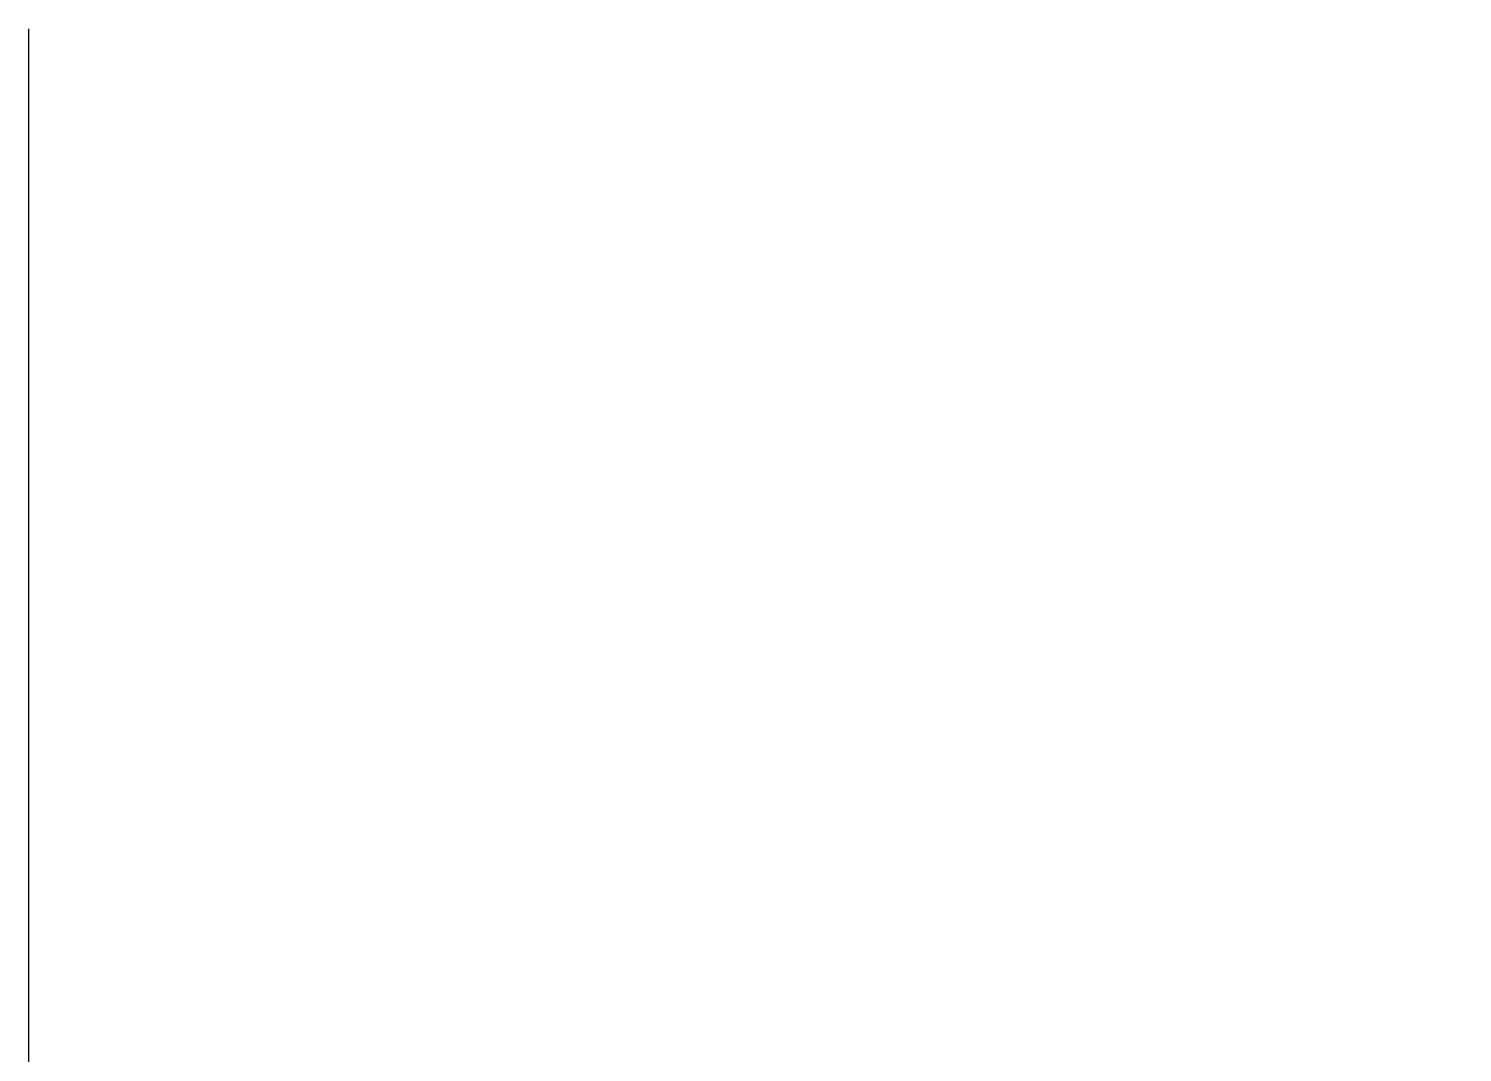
# Model space of a CAD drawing. Extents: x -678889171 to 586587, y -792238163 to 335485.
# Drawn here: x 92485 to 96311, y 38355 to 41087 of the extents above; entities that cross this region are included whole.
import ezdxf
from ezdxf.xclip import XClip

# ---------------------------------------------------------------- set-up
doc = ezdxf.new("R2010")
doc.units = 0
doc.header["$MEASUREMENT"] = 0
doc.header["$XCLIPFRAME"] = 2
doc.layers.add('XR-A-9TH-FLOOR$0$A-SITE-PATT', color=252, linetype='Continuous')
doc.layers.add('XR-A-TYP-4TH TO 10TH (OUTER)$0$A-DIM-IN', color=252, linetype='Continuous')
doc.layers.add('XR-A-TYP 00(OUTER)$0$06-2nd&3rd Floor$0$A-ELEV-P1', color=252, linetype='Continuous', lineweight=9)

# ---------------------------------------------------------------- blocks, each defined once
blk = doc.blocks.new('XR-A-TYP 00(OUTER)')
at = {"layer": 'XR-A-TYP 00(OUTER)$0$06-2nd&3rd Floor$0$A-ELEV-P1'}
blk.add_line((95285.5, 19524.4), (95285.5, 27565), dxfattribs=at)
blk = doc.blocks.new('XR-A-TYP-4TH TO 10TH (OUTER)')
at = {"layer": 'XR-A-TYP-4TH TO 10TH (OUTER)$0$A-DIM-IN'}
ref = blk.add_blockref('XR-A-TYP 00(OUTER)', (0, 0), dxfattribs=at)
XClip(ref).set_block_clipping_path([(19908.0302680896, -24395.0039034439), (141486.3941120692, 77630.6383366612)])

msp = doc.modelspace()

# ---------------------------------------------------------------- block references
at = {"layer": 'XR-A-9TH-FLOOR$0$A-SITE-PATT'}
msp.add_blockref('XR-A-TYP-4TH TO 10TH (OUTER)', (-2800.4, 13522.1), dxfattribs=at)

doc.saveas('drawing.dxf')
